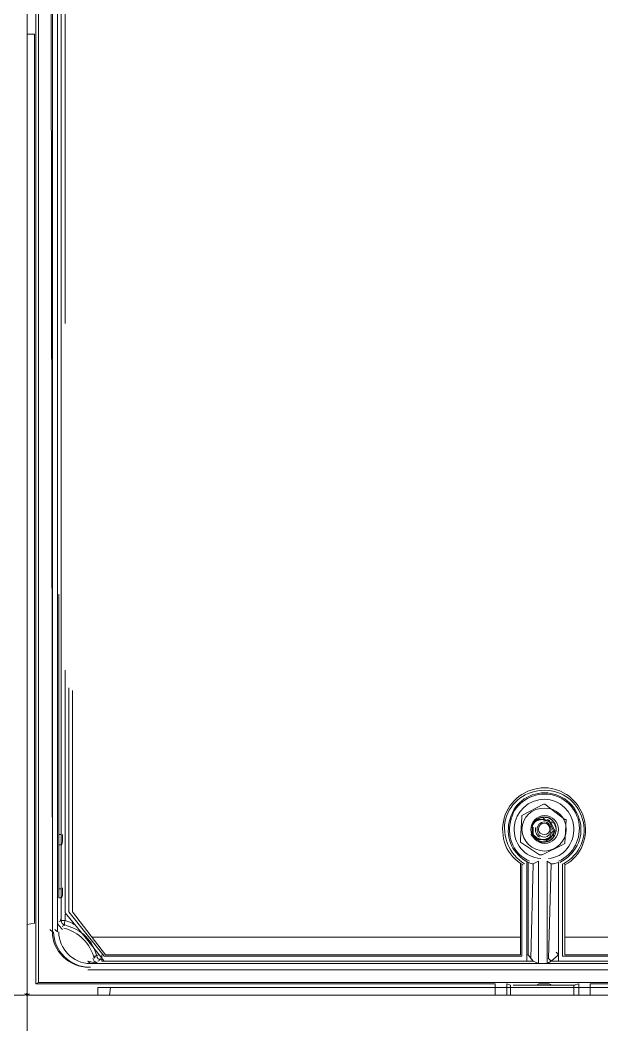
# Model space of a CAD drawing. Header units: metres. Extents: x 2999 to 3164, y 1641 to 1678.
# Drawn here: x 3004.18 to 3004.893, y 1652.64 to 1653.873 of the extents above; entities that cross this region are included whole.
import ezdxf

# ---------------------------------------------------------------- set-up
doc = ezdxf.new("R2010")
doc.units = ezdxf.units.M

msp = doc.modelspace()

# ---------------------------------------------------------------- linework, layer by layer
at = {"color": 7, "linetype": 'Continuous', "lineweight": 20, "true_color": 0x000007}
for points in [[(3004.1884, 1655.2093), (3004.1884, 1652.6781), (3004.1884, 1652.6781)], [(3004.1884, 1655.2093), (3004.1884, 1652.6781), (3004.1884, 1652.6781)], [(3004.1884, 1655.2093), (3004.1884, 1652.6781), (3004.1884, 1652.6781)], [(3004.1884, 1655.2093), (3004.1884, 1652.6781), (3004.1884, 1652.6781)], [(3004.2303, 1653.2104), (3004.2303, 1655.127), (3004.2257, 1655.1317), (3004.2257, 1654.9951)], [(3004.2303, 1655.127), (3004.235, 1655.127), (3004.235, 1653.5006)], [(3004.2024, 1655.1177), (3004.2024, 1652.692), (3004.2024, 1652.692)], [(3004.1993, 1655.11), (3004.1993, 1652.6905), (3004.1993, 1652.6905)], [(3004.2194, 1654.9998), (3004.2163, 1655.0029), (3004.2194, 1652.7541)], [(3004.2257, 1652.7541), (3004.2257, 1654.9951), (3004.2194, 1654.9998), (3004.2194, 1652.7541)], [(3004.1884, 1653.856), (3004.1977, 1653.856), (3004.1977, 1652.765), (3004.1884, 1652.7634)], [(3004.2303, 1652.7681), (3004.2303, 1653.2104), (3004.2303, 1653.2104)], [(3004.2303, 1652.796), (3004.2272, 1652.796), (3004.2272, 1653.1685)], [(3004.2303, 1653.1685), (3004.2303, 1652.8736), (3004.2303, 1652.8736)], [(3004.235, 1653.0754), (3004.235, 1652.7774), (3004.235, 1652.7774)], [(3004.2396, 1652.7789), (3004.2396, 1653.0536), (3004.2396, 1653.0536)], [(3004.2443, 1652.7789), (3004.2443, 1653.0505), (3004.2443, 1653.0505)], [(3004.8169, 1652.8643), (3004.8138, 1652.869), (3004.8092, 1652.8736), (3004.8076, 1652.8767), (3004.8076, 1652.8829), (3004.8092, 1652.8876), (3004.8138, 1652.8907), (3004.82, 1652.8922), (3004.8232, 1652.8907), (3004.8294, 1652.8891), (3004.8309, 1652.8845), (3004.834, 1652.8783), (3004.8309, 1652.8752), (3004.8294, 1652.8705), (3004.8232, 1652.8674), (3004.82, 1652.8674), (3004.8138, 1652.869)], [(3004.8309, 1652.8705), (3004.8356, 1652.8783), (3004.8309, 1652.8876), (3004.8278, 1652.8907), (3004.8216, 1652.8922), (3004.8154, 1652.8922), (3004.8092, 1652.8891), (3004.8076, 1652.8829), (3004.8076, 1652.8767), (3004.8092, 1652.8705), (3004.8138, 1652.8674), (3004.8107, 1652.8705)], [(3004.8232, 1652.8922), (3004.82, 1652.8953), (3004.82, 1652.8953)], [(3004.8216, 1652.8922), (3004.8232, 1652.8922), (3004.8232, 1652.8922)], [(3004.8263, 1652.8922), (3004.8294, 1652.8907), (3004.8294, 1652.8907)], [(3004.8092, 1652.8829), (3004.8092, 1652.8736), (3004.8154, 1652.8674), (3004.8263, 1652.8674), (3004.8309, 1652.8705)], [(3004.8309, 1652.8876), (3004.8278, 1652.8891), (3004.8278, 1652.8891)], [(3004.834, 1652.8876), (3004.8309, 1652.8891), (3004.8309, 1652.8891)], [(3004.2303, 1652.8736), (3004.2272, 1652.8736), (3004.2272, 1652.8736)], [(3004.8092, 1652.8705), (3004.8061, 1652.8736), (3004.8061, 1652.8736)], [(3004.8154, 1652.8674), (3004.8138, 1652.8674), (3004.8138, 1652.8674)], [(3004.8356, 1652.8783), (3004.834, 1652.8736), (3004.8294, 1652.869), (3004.8232, 1652.8643), (3004.8169, 1652.8643)], [(3004.834, 1652.8752), (3004.834, 1652.8705), (3004.834, 1652.8705)], [(3004.2303, 1652.8612), (3004.2272, 1652.8612), (3004.2272, 1652.8612)], [(3004.7937, 1652.8379), (3004.7937, 1652.7262), (3004.7937, 1652.7262)], [(3004.7952, 1652.8379), (3004.7952, 1652.7246), (3004.7952, 1652.7246)], [(3004.8014, 1652.7479), (3004.8014, 1652.8395), (3004.8014, 1652.8395)], [(3004.8154, 1652.841), (3004.8092, 1652.8379), (3004.8076, 1652.8379), (3004.803, 1652.8395)], [(3004.8092, 1652.7184), (3004.803, 1652.7262), (3004.803, 1652.8395)], [(3004.8092, 1652.7184), (3004.8061, 1652.7215), (3004.8092, 1652.8379)], [(3004.8154, 1652.841), (3004.8154, 1652.7153), (3004.8154, 1652.7153)], [(3004.8263, 1652.841), (3004.8309, 1652.8379), (3004.834, 1652.8379), (3004.8402, 1652.8395)], [(3004.8263, 1652.7153), (3004.8263, 1652.841), (3004.8263, 1652.841)], [(3004.8309, 1652.7184), (3004.8278, 1652.7215), (3004.8309, 1652.8379)], [(3004.8402, 1652.8395), (3004.8402, 1652.7262), (3004.8309, 1652.7184)], [(3004.8402, 1652.8395), (3004.8402, 1652.7479), (3004.8402, 1652.7479)], [(3004.8449, 1652.8379), (3004.8449, 1652.7246), (3004.8449, 1652.7246)], [(3004.848, 1652.8379), (3004.848, 1652.7262), (3004.848, 1652.7262)], [(3004.2303, 1652.8069), (3004.2272, 1652.8069), (3004.2272, 1652.8069)], [(3004.2303, 1652.796), (3004.2272, 1652.796), (3004.2272, 1652.796)], [(3004.2334, 1652.7619), (3004.235, 1652.7681), (3004.2303, 1652.7681)], [(3004.235, 1652.7774), (3004.2598, 1652.7479), (3004.2598, 1652.7479)], [(3004.235, 1652.7758), (3004.235, 1652.7681), (3004.235, 1652.7681)], [(3004.235, 1652.7681), (3004.2443, 1652.765), (3004.2458, 1652.7634)], [(3004.2831, 1652.7246), (3004.2396, 1652.7789), (3004.2396, 1652.7789)], [(3004.2846, 1652.7262), (3004.2443, 1652.7789), (3004.2443, 1652.7789)], [(3004.2194, 1652.7541), (3004.2163, 1652.7572), (3004.2163, 1652.7572)], [(3004.2257, 1652.7541), (3004.2225, 1652.7572), (3004.2225, 1652.7572)], [(3004.2257, 1652.765), (3004.2257, 1652.7541), (3004.2257, 1652.7541)], [(3004.2319, 1652.7572), (3004.2272, 1652.7619), (3004.2257, 1652.765)], [(3004.2831, 1652.7184), (3004.2598, 1652.7479), (3004.2598, 1652.7479)], [(3004.2676, 1652.7479), (3004.7937, 1652.7479), (3004.7937, 1652.7479)], [(3004.8014, 1652.7479), (3004.8014, 1652.7184), (3004.2831, 1652.7184)], [(3004.8402, 1652.7184), (3004.8402, 1652.7479), (3004.8402, 1652.7479)], [(3004.8402, 1652.7184), (3005.3586, 1652.7184), (3005.3819, 1652.7479)], [(3004.848, 1652.7479), (3005.3725, 1652.7479), (3005.3725, 1652.7479)], [(3004.266, 1652.7153), (3004.2629, 1652.7184), (3004.2753, 1652.7153)], [(3004.2753, 1652.7153), (3004.2707, 1652.7184), (3004.2691, 1652.7215)], [(3004.2769, 1652.7262), (3004.2707, 1652.7246), (3004.2707, 1652.7246)], [(3004.28, 1652.7262), (3004.28, 1652.7184), (3004.28, 1652.7184)], [(3004.2831, 1652.7184), (3004.28, 1652.7184), (3004.28, 1652.7184)], [(3004.2831, 1652.7246), (3004.7952, 1652.7246), (3004.7952, 1652.7246)], [(3004.2846, 1652.7262), (3004.7937, 1652.7262), (3004.7937, 1652.7262)], [(3004.8014, 1652.7262), (3004.803, 1652.7262), (3004.803, 1652.7262)], [(3004.8092, 1652.7184), (3004.8014, 1652.7184), (3004.8014, 1652.7184)], [(3004.8092, 1652.7184), (3004.8154, 1652.7153), (3004.8154, 1652.7153)], [(3004.8309, 1652.7184), (3004.8263, 1652.7153), (3004.8154, 1652.7153)], [(3004.8402, 1652.7184), (3004.8309, 1652.7184), (3004.8309, 1652.7184)], [(3004.8402, 1652.7262), (3004.8371, 1652.7293), (3004.8371, 1652.7293)], [(3004.8449, 1652.7246), (3005.3555, 1652.7246), (3005.3555, 1652.7246)], [(3004.848, 1652.7262), (3005.3539, 1652.7262), (3005.3539, 1652.7262)], [(3004.2629, 1652.7076), (3005.3772, 1652.7076), (3005.3741, 1652.7107)], [(3004.266, 1652.7076), (3004.2629, 1652.7076), (3004.2629, 1652.7076)], [(3005.3772, 1652.7153), (3004.266, 1652.7153), (3004.266, 1652.7153)], [(3005.3772, 1652.7076), (3004.266, 1652.7076), (3004.266, 1652.7076)], [(3004.7626, 1652.6905), (3004.1993, 1652.6905), (3004.2024, 1652.692)], [(3004.879, 1652.6905), (3005.4408, 1652.6905), (3005.4393, 1652.692), (3004.2024, 1652.692)], [(3004.2753, 1652.6765), (3004.2753, 1652.6858), (3004.2908, 1652.6858), (3004.2893, 1652.6765)], [(3005.3524, 1652.6858), (3004.2908, 1652.6858), (3004.2908, 1652.6858)], [(3004.7626, 1652.6905), (3004.7626, 1652.6765), (3004.7766, 1652.6765)], [(3004.7766, 1652.6905), (3004.7812, 1652.6889), (3004.7812, 1652.6889)], [(3004.7766, 1652.6905), (3004.7766, 1652.6765), (3004.7812, 1652.6765)], [(3004.7812, 1652.6889), (3004.7812, 1652.6765), (3004.8588, 1652.6765)], [(3004.8588, 1652.6889), (3004.8651, 1652.6905), (3004.8651, 1652.6905)], [(3004.8651, 1652.6905), (3004.8651, 1652.6765), (3004.8588, 1652.6765)], [(3004.8588, 1652.6889), (3004.8588, 1652.6765), (3004.8588, 1652.6765)], [(3004.879, 1652.6905), (3004.879, 1652.6765), (3004.8651, 1652.6765)], [(3002.9236, 1652.6765), (3004.1853, 1652.6765), (3004.1853, 1652.6765)], [(3004.1853, 1652.6765), (3003.6126, 1652.6765), (3003.6126, 1652.6765)], [(3004.1884, 1652.675), (3004.1884, 1650.1437), (3004.1884, 1650.1437)], [(3004.1884, 1652.675), (3004.1884, 1650.1437), (3004.1884, 1650.1437)], [(3004.1884, 1652.675), (3004.1884, 1650.1437), (3004.1884, 1650.1437)], [(3004.1884, 1652.675), (3004.1884, 1650.1437), (3004.1884, 1650.1437)], [(3004.7626, 1652.6765), (3004.19, 1652.6765), (3004.19, 1652.6765)], [(3004.19, 1652.6765), (3005.4517, 1652.6765), (3005.4517, 1652.6765)], [(3005.4517, 1652.6765), (3004.879, 1652.6765), (3004.879, 1652.6765)]]:
    msp.add_lwpolyline(points, dxfattribs=at)
msp.add_lwpolyline([(3004.8495, 1652.8922), (3004.848, 1652.8922), (3004.8232, 1652.9109), (3004.8216, 1652.9109), (3004.7952, 1652.8969), (3004.7952, 1652.8953), (3004.7937, 1652.8674), (3004.7937, 1652.8643), (3004.8169, 1652.8488), (3004.82, 1652.8488), (3004.8449, 1652.8612), (3004.848, 1652.8628)], close=True, dxfattribs=at)
for points, knots in [([(3004.848, 1652.8364), (3004.8682, 1652.8472), (3004.8775, 1652.8705), (3004.8713, 1652.8938), (3004.8713, 1652.8938), (3004.8651, 1652.9155), (3004.8449, 1652.931), (3004.8232, 1652.931), (3004.8232, 1652.931), (3004.7999, 1652.931), (3004.7797, 1652.9155), (3004.7735, 1652.8938), (3004.7735, 1652.8938), (3004.7673, 1652.8705), (3004.7766, 1652.8472), (3004.7968, 1652.8364)], [0, 0, 0, 0, 0.0625, 0.0625, 0.0625, 0.062501, 0.125, 0.125, 0.125, 0.125001, 0.1875, 0.1875, 0.1875, 0.187501, 1, 1, 1, 1]), ([(3004.8464, 1652.8379), (3004.8666, 1652.8488), (3004.8759, 1652.8721), (3004.8697, 1652.8922), (3004.8697, 1652.8922), (3004.8635, 1652.914), (3004.8449, 1652.9279), (3004.8232, 1652.9279), (3004.8232, 1652.9279), (3004.7999, 1652.9279), (3004.7812, 1652.914), (3004.775, 1652.8922), (3004.775, 1652.8922), (3004.7704, 1652.8721), (3004.7797, 1652.8488), (3004.7983, 1652.8379)], [0, 0, 0, 0, 0.0625, 0.0625, 0.0625, 0.062501, 0.125, 0.125, 0.125, 0.125001, 0.1875, 0.1875, 0.1875, 0.187501, 1, 1, 1, 1]), ([(3004.8418, 1652.8395), (3004.8604, 1652.8488), (3004.8713, 1652.869), (3004.8666, 1652.8891), (3004.8666, 1652.8891), (3004.8619, 1652.9109), (3004.8433, 1652.9248), (3004.8232, 1652.9248), (3004.8232, 1652.9248), (3004.8014, 1652.9248), (3004.7844, 1652.9109), (3004.7797, 1652.8891), (3004.7797, 1652.8891), (3004.775, 1652.869), (3004.7844, 1652.8488), (3004.803, 1652.8395)], [0, 0, 0, 0, 0.0625, 0.0625, 0.0625, 0.062501, 0.125, 0.125, 0.125, 0.125001, 0.1875, 0.1875, 0.1875, 0.187501, 1, 1, 1, 1]), ([(3004.8402, 1652.841), (3004.8588, 1652.8488), (3004.8682, 1652.869), (3004.8651, 1652.8891), (3004.8651, 1652.8891), (3004.8604, 1652.9093), (3004.8433, 1652.9233), (3004.8232, 1652.9233), (3004.8232, 1652.9233), (3004.803, 1652.9233), (3004.7844, 1652.9093), (3004.7812, 1652.8891), (3004.7812, 1652.8891), (3004.7766, 1652.869), (3004.7859, 1652.8488), (3004.8045, 1652.841)], [0, 0, 0, 0, 0.0625, 0.0625, 0.0625, 0.062501, 0.125, 0.125, 0.125, 0.125001, 0.1875, 0.1875, 0.1875, 0.187501, 1, 1, 1, 1]), ([(3004.8278, 1652.8441), (3004.8464, 1652.8457), (3004.8604, 1652.8628), (3004.8588, 1652.8829), (3004.8588, 1652.8829), (3004.8573, 1652.9016), (3004.8418, 1652.9171), (3004.8232, 1652.9171), (3004.8232, 1652.9171), (3004.803, 1652.9171), (3004.7875, 1652.9016), (3004.7859, 1652.8829), (3004.7859, 1652.8829), (3004.7844, 1652.8628), (3004.7983, 1652.8457), (3004.8185, 1652.8441)], [0, 0, 0, 0, 0.0625, 0.0625, 0.0625, 0.062501, 0.125, 0.125, 0.125, 0.125001, 0.1875, 0.1875, 0.1875, 0.187501, 1, 1, 1, 1]), ([(3004.8495, 1652.8798), (3004.8495, 1652.8953), (3004.8371, 1652.9062), (3004.8232, 1652.9062), (3004.8232, 1652.9062), (3004.8076, 1652.9062), (3004.7952, 1652.8953), (3004.7952, 1652.8798), (3004.7952, 1652.8798), (3004.7952, 1652.8659), (3004.8076, 1652.8534), (3004.8232, 1652.8534), (3004.8232, 1652.8534), (3004.8371, 1652.8534), (3004.8495, 1652.8659), (3004.8495, 1652.8798)], [0, 0, 0, 0, 0.0625, 0.0625, 0.0625, 0.062501, 0.125, 0.125, 0.125, 0.125001, 0.1875, 0.1875, 0.1875, 0.187501, 1, 1, 1, 1]), ([(3004.8402, 1652.8798), (3004.8402, 1652.8891), (3004.8325, 1652.8969), (3004.8232, 1652.8969), (3004.8232, 1652.8969), (3004.8138, 1652.8969), (3004.8061, 1652.8891), (3004.8061, 1652.8798), (3004.8061, 1652.8798), (3004.8061, 1652.8705), (3004.8138, 1652.8628), (3004.8232, 1652.8628), (3004.8232, 1652.8628), (3004.8325, 1652.8628), (3004.8402, 1652.8705), (3004.8402, 1652.8798)], [0, 0, 0, 0, 0.0625, 0.0625, 0.0625, 0.062501, 0.125, 0.125, 0.125, 0.125001, 0.1875, 0.1875, 0.1875, 0.187501, 1, 1, 1, 1]), ([(3004.8309, 1652.8922), (3004.8263, 1652.8953), (3004.8216, 1652.8953), (3004.8169, 1652.8938), (3004.8169, 1652.8938), (3004.8107, 1652.8907), (3004.8076, 1652.886), (3004.8076, 1652.8814), (3004.8076, 1652.8814), (3004.8076, 1652.8752), (3004.8092, 1652.8705), (3004.8138, 1652.8674)], [0, 0, 0, 0, 0.083333, 0.083333, 0.083333, 0.083334, 0.166667, 0.166667, 0.166667, 0.166668, 1, 1, 1, 1]), ([(3004.8371, 1652.8798), (3004.8371, 1652.8876), (3004.8309, 1652.8953), (3004.8232, 1652.8953), (3004.8232, 1652.8953), (3004.8138, 1652.8953), (3004.8076, 1652.8876), (3004.8076, 1652.8798), (3004.8076, 1652.8798), (3004.8076, 1652.8721), (3004.8138, 1652.8643), (3004.8232, 1652.8643), (3004.8232, 1652.8643), (3004.8309, 1652.8643), (3004.8371, 1652.8721), (3004.8371, 1652.8798)], [0, 0, 0, 0, 0.0625, 0.0625, 0.0625, 0.062501, 0.125, 0.125, 0.125, 0.125001, 0.1875, 0.1875, 0.1875, 0.187501, 1, 1, 1, 1]), ([(3004.8138, 1652.8674), (3004.82, 1652.8628), (3004.8294, 1652.8643), (3004.834, 1652.8705), (3004.834, 1652.8705), (3004.8387, 1652.8767), (3004.8387, 1652.886), (3004.8325, 1652.8907)], [0, 0, 0, 0, 0.125, 0.125, 0.125, 0.125001, 1, 1, 1, 1]), ([(3004.8309, 1652.8798), (3004.8309, 1652.8845), (3004.8278, 1652.8891), (3004.8232, 1652.8891), (3004.8232, 1652.8891), (3004.8169, 1652.8891), (3004.8138, 1652.8845), (3004.8138, 1652.8798), (3004.8138, 1652.8798), (3004.8138, 1652.8752), (3004.8169, 1652.8705), (3004.8232, 1652.8705), (3004.8232, 1652.8705), (3004.8278, 1652.8705), (3004.8309, 1652.8752), (3004.8309, 1652.8798)], [0, 0, 0, 0, 0.0625, 0.0625, 0.0625, 0.062501, 0.125, 0.125, 0.125, 0.125001, 0.1875, 0.1875, 0.1875, 0.187501, 1, 1, 1, 1]), ([(3004.8294, 1652.8798), (3004.8294, 1652.8845), (3004.8263, 1652.8876), (3004.8232, 1652.8876), (3004.8232, 1652.8876), (3004.8185, 1652.8876), (3004.8154, 1652.8845), (3004.8154, 1652.8798), (3004.8154, 1652.8798), (3004.8154, 1652.8767), (3004.8185, 1652.8736), (3004.8232, 1652.8736), (3004.8232, 1652.8736), (3004.8263, 1652.8736), (3004.8294, 1652.8767), (3004.8294, 1652.8798)], [0, 0, 0, 0, 0.0625, 0.0625, 0.0625, 0.062501, 0.125, 0.125, 0.125, 0.125001, 0.1875, 0.1875, 0.1875, 0.187501, 1, 1, 1, 1]), ([(3004.7844, 1652.6889), (3004.7859, 1652.6889), (3004.803, 1652.6889), (3004.8232, 1652.6889), (3004.8232, 1652.6889), (3004.8433, 1652.6889), (3004.8588, 1652.6889), (3004.8604, 1652.6889)], [0, 0, 0, 0, 0.125, 0.125, 0.125, 0.125001, 1, 1, 1, 1]), ([(3004.8309, 1652.6889), (3004.8309, 1652.6905), (3004.8278, 1652.6905), (3004.8232, 1652.6905), (3004.8232, 1652.6905), (3004.8169, 1652.6905), (3004.8138, 1652.6905), (3004.8138, 1652.6889), (3004.8138, 1652.6889), (3004.8138, 1652.6889), (3004.8169, 1652.6889), (3004.8232, 1652.6889), (3004.8232, 1652.6889), (3004.8278, 1652.6889), (3004.8309, 1652.6889), (3004.8309, 1652.6889)], [0, 0, 0, 0, 0.0625, 0.0625, 0.0625, 0.062501, 0.125, 0.125, 0.125, 0.125001, 0.1875, 0.1875, 0.1875, 0.187501, 1, 1, 1, 1])]:
    msp.add_open_spline(points, degree=3, knots=knots, dxfattribs=at)
for points in [[(3004.8123, 1652.8829), (3004.8107, 1652.8783), (3004.8123, 1652.8736), (3004.8169, 1652.8705)], [(3004.8371, 1652.8798), (3004.8371, 1652.8829), (3004.8356, 1652.886), (3004.834, 1652.8891)], [(3004.2303, 1652.8596), (3004.2319, 1652.8612), (3004.2319, 1652.8674), (3004.2319, 1652.8736)], [(3004.82, 1652.8674), (3004.8247, 1652.8659), (3004.8294, 1652.8674), (3004.8325, 1652.8721)], [(3004.2303, 1652.8628), (3004.2303, 1652.855), (3004.2303, 1652.8348), (3004.2303, 1652.81)], [(3004.2303, 1652.796), (3004.2319, 1652.796), (3004.2319, 1652.8007), (3004.2319, 1652.8084)], [(3004.2303, 1652.7696), (3004.2288, 1652.7681), (3004.2288, 1652.7665), (3004.2272, 1652.7665)], [(3004.2303, 1652.7681), (3004.2303, 1652.765), (3004.2319, 1652.7634), (3004.235, 1652.7619)], [(3004.235, 1652.7634), (3004.2334, 1652.7619), (3004.2319, 1652.7619), (3004.2319, 1652.7603)], [(3004.2707, 1652.7215), (3004.266, 1652.7401), (3004.252, 1652.7541), (3004.2334, 1652.7588)], [(3004.2738, 1652.7246), (3004.2691, 1652.7433), (3004.2551, 1652.7572), (3004.2365, 1652.7619)], [(3004.2194, 1652.7541), (3004.2194, 1652.7308), (3004.2396, 1652.7107), (3004.2644, 1652.7107)], [(3004.221, 1652.7541), (3004.221, 1652.7308), (3004.2412, 1652.7107), (3004.266, 1652.7107)], [(3004.2272, 1652.7541), (3004.2272, 1652.7339), (3004.2443, 1652.7153), (3004.266, 1652.7153)], [(3004.2272, 1652.7541), (3004.2272, 1652.7339), (3004.2443, 1652.7153), (3004.266, 1652.7153)], [(3004.2707, 1652.7215), (3004.2707, 1652.7231), (3004.2722, 1652.7231), (3004.2722, 1652.7246)], [(3004.2738, 1652.7246), (3004.2738, 1652.7215), (3004.2769, 1652.72), (3004.28, 1652.72)], [(3004.2753, 1652.7184), (3004.2769, 1652.7184), (3004.2769, 1652.72), (3004.2784, 1652.7215)], [(3004.7781, 1652.692), (3004.7766, 1652.692), (3004.7704, 1652.692), (3004.7626, 1652.692)], [(3004.8806, 1652.692), (3004.8728, 1652.692), (3004.8666, 1652.692), (3004.8651, 1652.692)], [(3004.1853, 1652.6765), (3004.1869, 1652.6765), (3004.1884, 1652.6781), (3004.1884, 1652.6796)], [(3004.1853, 1652.6765), (3004.1869, 1652.6765), (3004.1884, 1652.6781), (3004.1884, 1652.6796)], [(3004.1884, 1652.675), (3004.1884, 1652.6765), (3004.1869, 1652.6781), (3004.1853, 1652.6781)], [(3004.1884, 1652.675), (3004.1884, 1652.6765), (3004.1869, 1652.6781), (3004.1853, 1652.6781)], [(3004.1884, 1652.6796), (3004.1884, 1652.6781), (3004.19, 1652.6765), (3004.1915, 1652.6765)], [(3004.1915, 1652.6781), (3004.19, 1652.6781), (3004.1884, 1652.6765), (3004.1884, 1652.675)]]:
    msp.add_open_spline(points, degree=3, dxfattribs=at)

doc.saveas('drawing.dxf')
